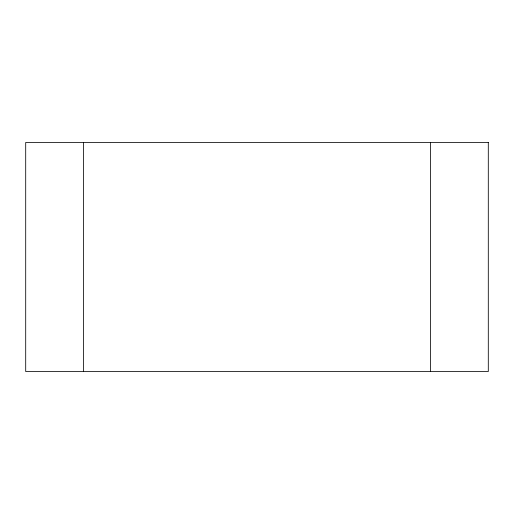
<?xml version="1.0" encoding="UTF-8"?>
<svg xmlns="http://www.w3.org/2000/svg" width="514" height="514" viewBox="0 0 514 514"><rect width="100%" height="100%" fill="white"/><g stroke="black" fill="none" stroke-linecap="round" stroke-linejoin="round"><path stroke-width="0.77" d="M430.475 142.474L430.475 371.526M83.525 142.474L83.525 371.526M488.3 142.474L25.7 142.474L25.7 371.526L488.3 371.526L488.3 142.474"/></g></svg>
